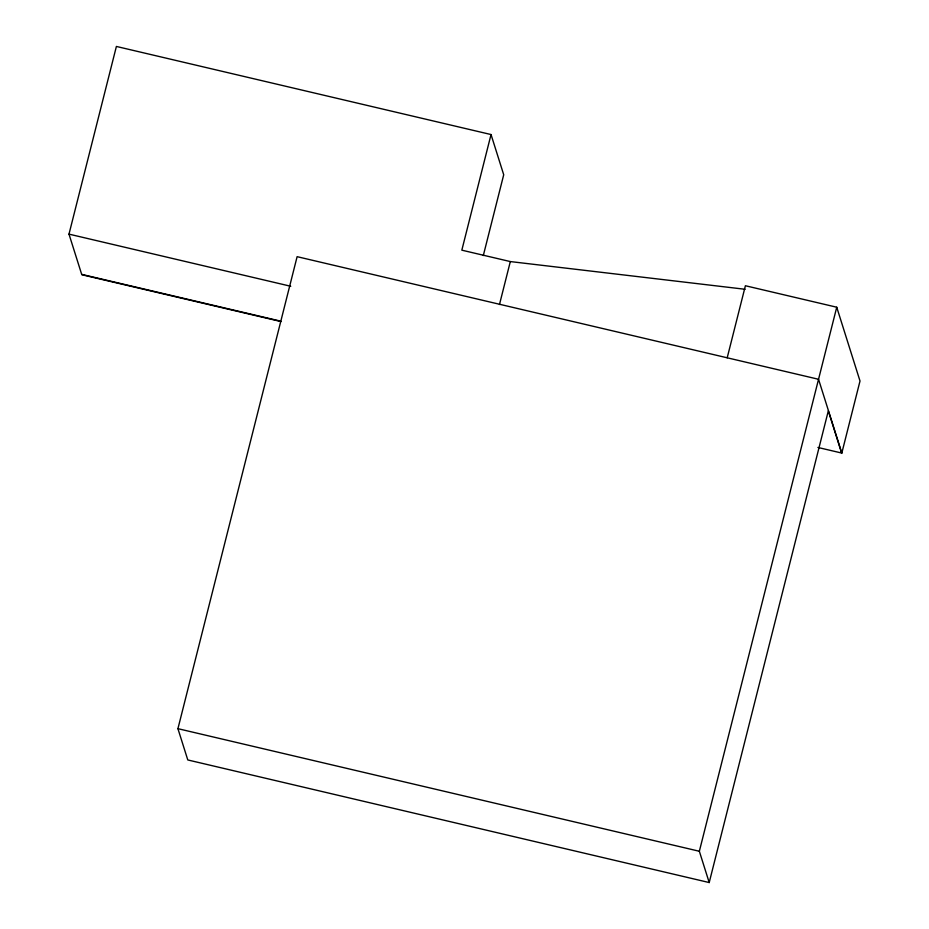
<?xml version="1.0" encoding="UTF-8"?>
<svg xmlns="http://www.w3.org/2000/svg" width="929" height="929" viewBox="0 0 929 929"><rect width="100%" height="100%" fill="white"/><g stroke="black" fill="none" stroke-linecap="round" stroke-linejoin="round"><path stroke-width="1.39" d="M280.953 321.562L81.798 274.729L68.99 234.131L116.392 46.45L491.035 134.542L503.715 174.757L483.312 255.556M727.198 357.793L745.395 285.737L836.739 307.22L860.01 381.018L841.732 453.398L828.32 410.873L709.21 882.55L187.786 759.957L177.927 728.673L297.117 256.671L818.542 379.276L841.813 453.073L817.915 447.464M491.035 134.542L461.829 250.168L510.323 261.572L745.116 289.279M499.477 304.526L510.323 261.572M709.21 882.55L699.351 851.266L836.739 307.22M68.99 234.131L290.754 286.271M81.671 274.357L280.721 321.155M177.927 728.673L699.351 851.266"/></g></svg>
